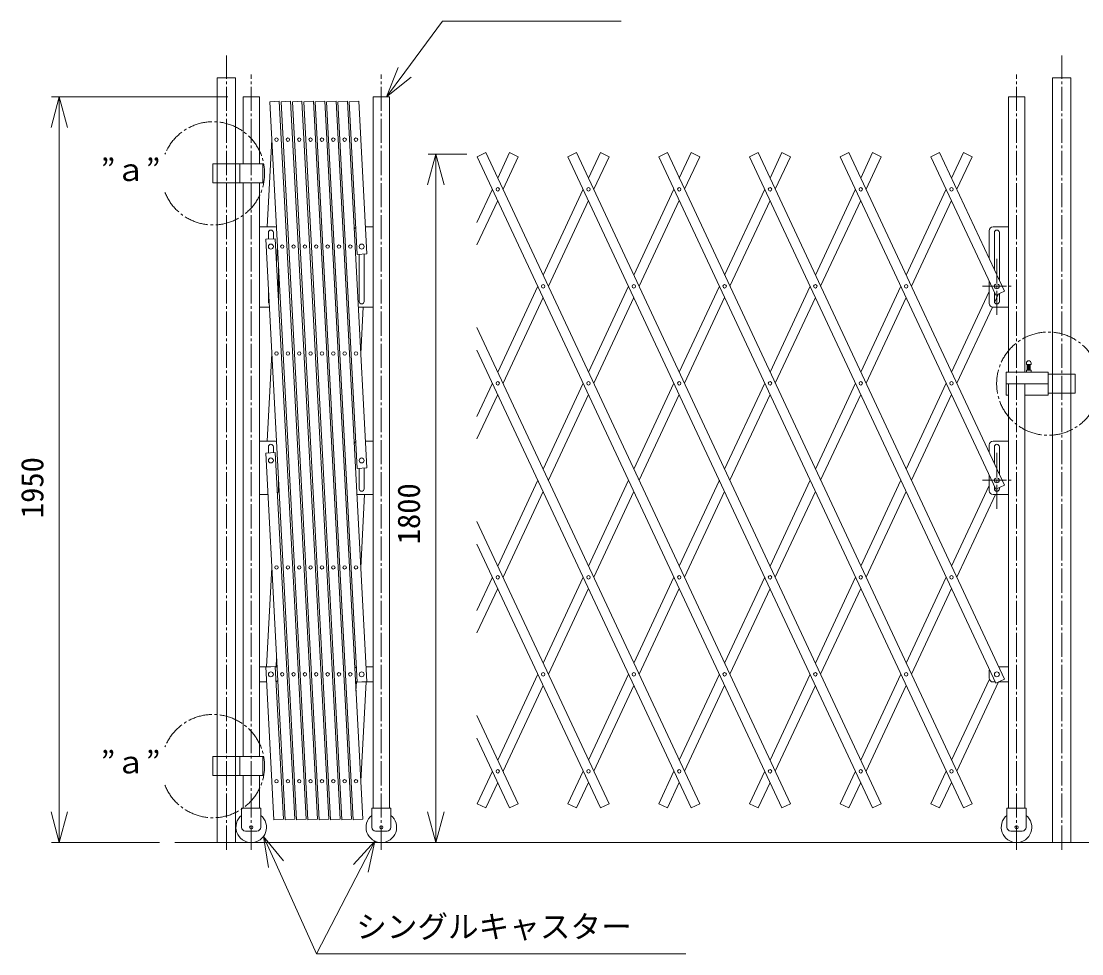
# Model space of a CAD drawing. Units: millimetres, scale not verified. Extents: x -44101 to 2106, y -1941 to 1942.
# Drawn here: x -2101 to 671, y -1941 to 498 of the extents above; entities that cross this region are included whole.
import ezdxf
from ezdxf.enums import TextEntityAlignment as Align

# ---------------------------------------------------------------- set-up
doc = ezdxf.new("R2010")
doc.units = ezdxf.units.MM
doc.header["$LTSCALE"] = 7
doc.linetypes.add('CHAIN2', pattern=[12, 9, -1, 1, -1])
for name, color, linetype, lineweight in [('0-2_01 細線', 7, 'Continuous', 18), ('0-3_05 寸法', 7, 'Continuous', 18), ('0-5_02 一点鎖線', 7, 'CHAIN2', 18)]:
    doc.layers.add(name, color=color, linetype=linetype, lineweight=lineweight)
doc.styles.add('ＭＳ ゴシック', font='')
doc.styles.get('ＭＳ ゴシック').set_extended_font_data('MS Gothic')

msp = doc.modelspace()

# ---------------------------------------------------------------- linework, layer by layer
at = {"layer": '0-2_01 細線'}
for p, q in [((-1458.179, -39.811), (-1446.083, 188.223)), ((-1521.097, -1424.811), (-1521.097, 75.189)), ((-1478.397, 75.189), (-1478.397, -1424.811)), ((-909.747, -28.1), (-869.289, 58.44)), ((-736.909, -165.694), (-632.126, 58.44)), ((-499.747, -165.694), (-394.964, 58.44)), ((-262.584, -165.694), (-157.801, 58.44)), ((-25.422, -165.694), (79.361, 58.44)), ((211.741, -165.694), (316.524, 58.44)), ((-855.49, 28.925), (-909.747, -87.132)), ((-618.328, 28.925), (-723.11, -195.21)), ((-381.165, 28.925), (-485.948, -195.21)), ((-144.003, 28.925), (-248.785, -195.21)), ((93.16, 28.925), (-11.623, -195.21)), ((330.322, 28.925), (225.54, -195.21)), ((-1454.897, -71.7), (-1454.897, -54.811)), ((-1441.897, -54.811), (-1441.897, -71.011)), ((428.903, -49.811), (428.903, -122.913)), ((442.403, -54.811), (442.403, -151.79)), ((455.403, -179.598), (455.403, -54.811)), ((-1433.565, -135.002), (-1431.252, -91.383)), ((-1217.597, -111.756), (-1217.597, -234.811)), ((-1204.597, -234.811), (-1204.597, -111.067)), ((-1428.397, -145.209), (-1428.397, -232.446)), ((428.903, -181.945), (428.903, -239.811)), ((453.353, -175.212), (455.403, -176.171)), ((-1454.897, -234.811), (-1454.897, -204.83)), ((-855.49, -419.345), (-750.708, -195.21)), ((-618.328, -419.345), (-513.545, -195.21)), ((-381.165, -419.345), (-276.383, -195.21)), ((-144.003, -419.345), (-39.22, -195.21)), ((93.16, -419.345), (197.942, -195.21)), ((330.322, -419.345), (428.903, -208.475)), ((442.403, -210.822), (442.403, -234.811)), ((453.353, -215.207), (442.959, -237.441)), ((455.403, -234.811), (455.403, -214.249)), ((-736.909, -224.725), (-841.692, -448.86)), ((-499.747, -224.725), (-604.529, -448.86)), ((-262.584, -224.725), (-367.367, -448.86)), ((-25.422, -224.725), (-130.204, -448.86)), ((211.741, -224.725), (106.958, -448.86)), ((-1206.982, -249.811), (-1213.41, -370.99)), ((437.241, -249.672), (344.121, -448.86)), ((-1458.22, -599.811), (-1446.083, -370.99)), ((526.253, -395.811), (526.253, -399.811)), ((528.253, -399.811), (528.253, -414.811)), ((528.253, -401.311), (536.253, -401.311)), ((528.253, -402.811), (536.253, -402.811)), ((528.253, -404.311), (536.253, -404.311)), ((528.253, -405.811), (536.253, -405.811)), ((528.253, -407.311), (536.253, -407.311)), ((528.253, -408.811), (536.253, -408.811)), ((528.253, -410.311), (536.253, -410.311)), ((528.253, -411.811), (536.253, -411.811)), ((528.253, -413.311), (536.253, -413.311)), ((536.253, -399.811), (536.253, -414.811)), ((-909.747, -535.401), (-869.289, -448.86)), ((-736.909, -672.995), (-632.126, -448.86)), ((-499.747, -672.995), (-394.964, -448.86)), ((-262.584, -672.995), (-157.801, -448.86)), ((-25.422, -672.995), (79.361, -448.86)), ((211.741, -672.995), (316.524, -448.86)), ((473.253, -449.811), (583.253, -449.811)), ((-855.49, -478.376), (-909.747, -594.432)), ((-618.328, -478.376), (-723.11, -702.511)), ((-381.165, -478.376), (-485.948, -702.511)), ((-144.003, -478.376), (-248.785, -702.511)), ((93.16, -478.376), (-11.623, -702.511)), ((330.322, -478.376), (225.54, -702.511)), ((-1454.897, -630.914), (-1454.897, -614.811)), ((-1441.897, -614.811), (-1441.897, -630.224)), ((428.903, -609.811), (428.903, -630.214)), ((442.403, -614.811), (442.403, -659.091)), ((455.403, -686.899), (455.403, -614.811)), ((-1217.597, -670.97), (-1217.597, -724.811)), ((-1204.597, -724.811), (-1204.597, -670.281)), ((428.903, -689.245), (428.903, -729.811)), ((453.353, -682.513), (455.403, -683.472)), ((-1428.397, -704.423), (-1428.397, -729.811)), ((-855.49, -926.645), (-750.708, -702.511)), ((-618.328, -926.645), (-513.545, -702.511)), ((-381.165, -926.645), (-276.383, -702.511)), ((-144.003, -926.645), (-39.22, -702.511)), ((93.16, -926.645), (197.942, -702.511)), ((330.322, -926.645), (428.903, -715.776)), ((442.403, -718.122), (442.403, -724.811)), ((-1203.311, -739.811), (-1213.41, -930.204)), ((-736.909, -732.026), (-841.692, -956.161)), ((-499.747, -732.026), (-604.529, -956.161)), ((-262.584, -732.026), (-367.367, -956.161)), ((-25.422, -732.026), (-130.204, -956.161)), ((211.741, -732.026), (106.958, -956.161)), ((445.264, -739.811), (344.121, -956.161)), ((455.403, -724.811), (455.403, -721.549)), ((-1459.853, -1189.811), (-1446.083, -930.204)), ((-909.747, -1042.702), (-869.289, -956.161)), ((-736.909, -1180.296), (-632.126, -956.161)), ((-499.747, -1180.296), (-394.964, -956.161)), ((-262.584, -1180.296), (-157.801, -956.161)), ((-25.422, -1180.296), (79.361, -956.161)), ((211.741, -1180.296), (316.524, -956.161)), ((-855.49, -985.676), (-909.747, -1101.733)), ((-618.328, -985.676), (-723.11, -1209.811)), ((-381.165, -985.676), (-485.948, -1209.811)), ((-144.003, -985.676), (-248.785, -1209.811)), ((93.16, -985.676), (-11.623, -1209.811)), ((330.322, -985.676), (225.54, -1209.811)), ((-1433.565, -1166.192), (-1434.852, -1190.46)), ((-855.49, -1433.946), (-750.708, -1209.811)), ((-618.328, -1433.946), (-513.545, -1209.811)), ((-381.165, -1433.946), (-276.383, -1209.811)), ((-144.003, -1433.946), (-39.22, -1209.811)), ((93.16, -1433.946), (197.942, -1209.811)), ((428.903, -1199.811), (428.903, -1219.811)), ((-1225.928, -1253.43), (-1224.641, -1229.162)), ((-1199.64, -1229.811), (-1213.41, -1489.418)), ((-736.909, -1239.327), (-841.692, -1463.461)), ((-499.747, -1239.327), (-604.529, -1463.461)), ((-262.584, -1239.327), (-367.367, -1463.461)), ((-25.422, -1239.327), (-130.204, -1463.461)), ((211.741, -1239.327), (106.958, -1463.461)), ((330.322, -1433.946), (429.235, -1222.366)), ((453.353, -1229.809), (344.121, -1463.461)), ((438.903, -1229.811), (444.455, -1229.811)), ((-1524.747, -1609.811), (-1524.747, -1559.811)), ((-1134.747, -1609.811), (-1134.747, -1559.811)), ((525.253, -1609.811), (525.253, -1559.811)), ((-1484.747, -1619.811), (-1514.747, -1619.811)), ((-1174.747, -1619.811), (-1144.747, -1619.811)), ((485.253, -1619.811), (515.253, -1619.811)), ((-1699.747, -1649.811), (698.253, -1649.811))]:
    msp.add_line(p, q, dxfattribs=at)
for points in [[(-1540.447, -1649.811), (-1540.447, 350.189), (-1589.047, 350.189), (-1589.047, -1649.811)], [(642.553, -1649.811), (642.553, 350.189), (593.953, 350.189), (593.953, -1649.811)], [(-1521.097, 125.189), (-1521.097, 300.189), (-1478.397, 300.189), (-1478.397, 125.189)], [(521.603, -419.811), (521.603, 300.189), (478.903, 300.189), (478.903, -419.811)], [(-855.49, 87.956), (-824.463, 154.324), (-801.816, 143.736), (-841.692, 58.44)], [(-618.328, 87.956), (-587.301, 154.324), (-564.654, 143.736), (-604.529, 58.44)], [(-381.165, 87.956), (-350.138, 154.324), (-327.491, 143.736), (-367.367, 58.44)], [(-144.003, 87.956), (-112.976, 154.324), (-90.329, 143.736), (-130.204, 58.44)], [(93.16, 87.956), (124.187, 154.324), (146.834, 143.736), (106.958, 58.44)], [(330.322, 87.956), (361.349, 154.324), (383.996, 143.736), (344.121, 58.44)], [(-1452.511, -249.811), (-1478.397, -249.811), (-1478.397, -39.811), (-1438.397, -39.811)], [(-1219.838, -249.811), (-1181.097, -249.811), (-1181.097, -39.811), (-1201.314, -39.811)], [(438.903, -249.811), (478.903, -249.811), (478.903, -39.811), (438.903, -39.811)], [(-909.747, -362.319), (-350.138, -1559.345), (-327.491, -1548.757), (-909.747, -303.288)], [(526.253, -399.811), (538.253, -399.811), (538.253, -395.811)], [(478.903, -479.811), (473.253, -479.811), (473.253, -419.811), (583.253, -419.811), (583.253, -479.811), (521.603, -479.811)], [(478.903, -449.811), (478.903, -1559.811), (521.603, -1559.811), (521.603, -449.811)], [(-1456.182, -739.811), (-1478.397, -739.811), (-1478.397, -599.811), (-1438.397, -599.811)], [(-1221.097, -739.811), (-1181.097, -739.811), (-1181.097, -599.811), (-1201.273, -599.811)], [(438.903, -739.811), (478.903, -739.811), (478.903, -599.811), (438.903, -599.811)], [(-909.747, -869.62), (-587.301, -1559.345), (-564.654, -1548.757), (-909.747, -810.589)], [(-1459.853, -1229.811), (-1478.397, -1229.811), (-1478.397, -1189.811), (-1448.927, -1189.811)], [(-1210.566, -1229.811), (-1181.097, -1229.811), (-1181.097, -1189.811), (-1199.64, -1189.811)], [(453.348, -1229.811), (478.903, -1229.811), (478.903, -1189.811), (453.352, -1189.811)], [(-909.747, -1376.921), (-824.463, -1559.345), (-801.816, -1548.757), (-909.747, -1317.889)], [(-855.49, -1492.977), (-886.517, -1559.345), (-909.164, -1548.757), (-869.289, -1463.461)], [(-618.328, -1492.977), (-649.355, -1559.345), (-672.002, -1548.757), (-632.126, -1463.461)], [(-381.165, -1492.977), (-412.192, -1559.345), (-434.839, -1548.757), (-394.964, -1463.461)], [(-144.003, -1492.977), (-175.03, -1559.345), (-197.677, -1548.757), (-157.801, -1463.461)], [(93.16, -1492.977), (62.133, -1559.345), (39.486, -1548.757), (79.361, -1463.461)], [(330.322, -1492.977), (299.295, -1559.345), (276.648, -1548.757), (316.524, -1463.461)], [(-1478.397, -1474.811), (-1478.397, -1559.811), (-1521.097, -1559.811), (-1521.097, -1474.811)], [(-1524.747, -1559.811), (-1474.747, -1559.811), (-1474.747, -1609.811)], [(-1134.747, -1559.811), (-1184.747, -1559.811), (-1184.747, -1609.811)], [(525.253, -1559.811), (475.253, -1559.811), (475.253, -1609.811)]]:
    msp.add_lwpolyline(points, dxfattribs=at)
for points in [[(-1351.763, -1589.94), (-1326.798, -1588.616), (-1426.38, 288.745), (-1451.345, 287.421)], [(-1322.101, -1589.94), (-1297.136, -1588.616), (-1396.717, 288.745), (-1421.682, 287.421)], [(-1292.438, -1589.94), (-1267.473, -1588.616), (-1367.055, 288.745), (-1392.02, 287.421)], [(-1262.776, -1589.94), (-1237.811, -1588.616), (-1337.392, 288.745), (-1362.357, 287.421)], [(-1233.113, -1589.94), (-1208.148, -1588.616), (-1307.73, 288.745), (-1332.695, 287.421)], [(-1278.067, 288.745), (-1303.032, 287.421), (-1222.52, -1230.445), (-1197.555, -1229.121)], [(-1248.405, 288.745), (-1273.37, 287.421), (-1222.52, -671.231), (-1197.555, -669.907)], [(-1218.742, 288.745), (-1243.707, 287.421), (-1222.52, -112.017), (-1197.555, -110.693)], [(-1138.397, 300.189), (-1181.097, 300.189), (-1181.097, -1559.811), (-1138.397, -1559.811)], [(-112.976, -1559.345), (-90.329, -1548.757), (-886.517, 154.324), (-909.164, 143.736)], [(124.187, -1559.345), (146.834, -1548.757), (-649.355, 154.324), (-672.002, 143.736)], [(361.349, -1559.345), (383.996, -1548.757), (-412.192, 154.324), (-434.839, 143.736)], [(-175.03, 154.324), (-197.677, 143.736), (446.05, -1233.223), (468.697, -1222.635)], [(62.133, 154.324), (39.486, 143.736), (446.05, -725.922), (468.697, -715.335)], [(299.295, 154.324), (276.648, 143.736), (446.05, -218.622), (468.697, -208.034)], [(-1599.747, 75.189), (-1529.747, 75.189), (-1529.747, 125.189), (-1599.747, 125.189)], [(-1529.747, 75.189), (-1469.747, 75.189), (-1469.747, 125.189), (-1529.747, 125.189)], [(-1381.426, -1589.94), (-1356.461, -1588.616), (-1436.973, -70.749), (-1461.938, -72.074)], [(526.253, -419.811), (538.253, -419.811), (538.253, -414.811), (526.253, -414.811)], [(583.253, -424.811), (583.253, -474.811), (653.253, -474.811), (653.253, -424.811)], [(-1411.088, -1589.94), (-1386.123, -1588.616), (-1436.973, -629.963), (-1461.938, -631.287)], [(-1440.751, -1589.94), (-1415.786, -1588.616), (-1436.973, -1189.177), (-1461.938, -1190.501)], [(-1599.747, -1474.811), (-1529.747, -1474.811), (-1529.747, -1424.811), (-1599.747, -1424.811)], [(-1529.747, -1474.811), (-1469.747, -1474.811), (-1469.747, -1424.811), (-1529.747, -1424.811)]]:
    msp.add_lwpolyline(points, close=True, dxfattribs=at)
for centre, radius in [((-1433.565, 188.223), 4.5), ((-1403.903, 188.223), 4.5), ((-1374.24, 188.223), 4.5), ((-1344.578, 188.223), 4.5), ((-1314.915, 188.223), 4.5), ((-1285.253, 188.223), 4.5), ((-1255.59, 188.223), 4.5), ((-1225.928, 188.223), 4.5), ((-855.49, 58.44), 4.5), ((-618.328, 58.44), 4.5), ((-381.165, 58.44), 4.5), ((-144.003, 58.44), 4.5), ((93.16, 58.44), 4.5), ((330.322, 58.44), 4.5), ((-1448.397, -91.383), 6.5), ((-1418.734, -91.383), 4.5), ((-1389.072, -91.383), 4.5), ((-1359.409, -91.383), 4.5), ((-1329.747, -91.383), 4.5), ((-1300.084, -91.383), 4.5), ((-1270.422, -91.383), 4.5), ((-1240.759, -91.383), 4.5), ((-1211.097, -91.383), 6.5), ((-736.909, -195.21), 4.5), ((-499.747, -195.21), 4.5), ((-262.584, -195.21), 4.5), ((-25.422, -195.21), 4.5), ((211.741, -195.21), 4.5), ((448.903, -195.21), 6.5), ((-1433.565, -370.99), 4.5), ((-1403.903, -370.99), 4.5), ((-1374.24, -370.99), 4.5), ((-1344.578, -370.99), 4.5), ((-1314.915, -370.99), 4.5), ((-1285.253, -370.99), 4.5), ((-1255.59, -370.99), 4.5), ((-1225.928, -370.99), 4.5), ((-855.49, -448.86), 4.5), ((-618.328, -448.86), 4.5), ((-381.165, -448.86), 4.5), ((-144.003, -448.86), 4.5), ((93.16, -448.86), 4.5), ((330.322, -448.86), 4.5), ((-1448.397, -650.597), 6.5), ((-1211.097, -650.597), 6.5), ((448.903, -702.511), 6.5), ((-1433.565, -930.204), 4.5), ((-1403.903, -930.204), 4.5), ((-1374.24, -930.204), 4.5), ((-1344.578, -930.204), 4.5), ((-1314.915, -930.204), 4.5), ((-1285.253, -930.204), 4.5), ((-1255.59, -930.204), 4.5), ((-1225.928, -930.204), 4.5), ((-855.49, -956.161), 4.5), ((-618.328, -956.161), 4.5), ((-381.165, -956.161), 4.5), ((-144.003, -956.161), 4.5), ((93.16, -956.161), 4.5), ((330.322, -956.161), 4.5), ((-1448.397, -1209.811), 6.5), ((-1418.734, -1209.811), 4.5), ((-1389.072, -1209.811), 4.5), ((-1359.409, -1209.811), 4.5), ((-1329.747, -1209.811), 4.5), ((-1300.084, -1209.811), 4.5), ((-1270.422, -1209.811), 4.5), ((-1240.759, -1209.811), 4.5), ((-1211.097, -1209.811), 6.5), ((-736.909, -1209.811), 4.5), ((-499.747, -1209.811), 4.5), ((-262.584, -1209.811), 4.5), ((-25.422, -1209.811), 4.5), ((211.741, -1209.811), 4.5), ((448.903, -1209.811), 6.5), ((-855.49, -1463.461), 4.5), ((-618.328, -1463.461), 4.5), ((-381.165, -1463.461), 4.5), ((-144.003, -1463.461), 4.5), ((93.16, -1463.461), 4.5), ((330.322, -1463.461), 4.5), ((-1433.565, -1489.418), 4.5), ((-1403.903, -1489.418), 4.5), ((-1374.24, -1489.418), 4.5), ((-1344.578, -1489.418), 4.5), ((-1314.915, -1489.418), 4.5), ((-1285.253, -1489.418), 4.5), ((-1255.59, -1489.418), 4.5), ((-1225.928, -1489.418), 4.5), ((-1499.747, -1609.811), 4.25), ((-1159.747, -1609.811), 4.25), ((500.253, -1609.811), 4.25)]:
    msp.add_circle(centre, radius, dxfattribs=at)
for centre, radius, start, end in [((-1448.397, -54.811), 6.5, 90, 180), ((-1448.397, -54.811), 6.5, 0, 90), ((-1438.397, -49.811), 10, 63.47948, 90), ((-1221.097, -49.811), 10, 121.17497, 162.0543), ((438.903, -49.811), 10, 90, 180), ((448.903, -54.811), 6.5, 90, 180), ((448.903, -54.811), 6.5, 0, 90), ((-1448.397, -234.811), 6.5, 180, 224.0739), ((-1211.097, -234.811), 6.5, 180, 270), ((-1211.097, -234.811), 6.5, 270, 0), ((438.903, -239.811), 10, 180, 270), ((448.903, -234.811), 6.5, 180, 270), ((448.903, -234.811), 6.5, 270, 0), ((532.253, -395.811), 6, 90, 180), ((532.253, -395.811), 6, 0, 90), ((-1448.397, -614.811), 6.5, 90, 180), ((-1448.397, -614.811), 6.5, 0, 90), ((-1438.397, -609.811), 10, 63.20483, 90), ((-1221.097, -609.811), 10, 120.90475, 161.39779), ((438.903, -609.811), 10, 90, 180), ((448.903, -614.811), 6.5, 90, 180), ((448.903, -614.811), 6.5, 0, 90), ((-1438.397, -729.811), 10, 315.1798, 360), ((-1221.097, -729.811), 10, 255.94449, 270), ((-1211.097, -724.811), 6.5, 180, 270), ((-1211.097, -724.811), 6.5, 270, 0), ((438.903, -729.811), 10, 180, 270), ((448.903, -724.811), 6.5, 180, 270), ((448.903, -724.811), 6.5, 270, 0), ((-1438.397, -1199.811), 10, 51.69669, 81.59085), ((-1221.097, -1199.811), 10, 110.75673, 143.07323), ((438.903, -1199.811), 10, 165.19583, 180), ((-1438.397, -1219.811), 10, 290.75673, 323.07323), ((-1221.097, -1219.811), 10, 231.69669, 261.59085), ((438.903, -1219.811), 10, 180, 270), ((-1499.747, -1609.811), 40, 128.68219, 51.31781), ((-1159.747, -1609.811), 40, 128.68219, 51.31781), ((500.253, -1609.811), 40, 128.68219, 51.31781), ((-1514.747, -1609.811), 10, 180, 270), ((-1484.747, -1609.811), 10, 270, 0), ((-1174.747, -1609.811), 10, 180, 270), ((-1144.747, -1609.811), 10, 270, 0), ((485.253, -1609.811), 10, 180, 270), ((515.253, -1609.811), 10, 270, 0)]:
    msp.add_arc(centre, radius, start, end, dxfattribs=at)
at = {"layer": '0-3_05 寸法'}
for p, q in [((-1146.193, 300.189), (-1098.652, 364.531)), ((-1561.097, 300.189), (-2021.31, 300.189)), ((-2001.31, 300.189), (-2001.31, 220.189)), ((-2001.31, 220.189), (-2001.31, -1569.811)), ((-936.362, 150.189), (-1037.211, 150.189)), ((-1017.211, 150.189), (-1017.211, 70.189)), ((-1017.211, 70.189), (-1017.211, -1569.811)), ((-2001.31, -1649.811), (-2001.31, -1569.811)), ((-1017.211, -1649.811), (-1017.211, -1569.811)), ((-1467.551, -1633.549), (-1434.736, -1706.508)), ((-1739.747, -1649.811), (-2021.31, -1649.811)), ((-1176.705, -1646.038), (-1213.532, -1717.058)), ((-898.4, -1649.811), (-1037.211, -1649.811)), ((-1213.532, -1717.058), (-1329.448, -1940.6))]:
    msp.add_line(p, q, dxfattribs=at)
for points in [[(-1098.652, 364.531), (-1000.055, 497.975), (-532.81, 497.975)], [(-1081.412, 351.793), (-1146.193, 300.189), (-1115.893, 377.269)], [(-2022.746, 220.189), (-2001.31, 300.189), (-1979.874, 220.189)], [(-1038.647, 70.189), (-1017.211, 150.189), (-995.775, 70.189)], [(-1979.874, -1569.811), (-2001.31, -1649.811), (-2022.746, -1569.811)], [(-995.775, -1569.811), (-1017.211, -1649.811), (-1038.647, -1569.811)], [(-1454.285, -1715.301), (-1467.551, -1633.549), (-1415.186, -1697.716)], [(-1232.561, -1707.19), (-1176.705, -1646.038), (-1194.502, -1726.926)], [(-1434.736, -1706.508), (-1329.448, -1940.6), (-364.275, -1940.6)]]:
    msp.add_lwpolyline(points, dxfattribs=at)
at = {"layer": '0-5_02 一点鎖線'}
for p, q in [((-1564.747, -1668.311), (-1564.747, 408.689)), ((618.253, -1668.311), (618.253, 408.689)), ((-1499.747, -1668.311), (-1499.747, 358.689)), ((-1159.747, -1668.311), (-1159.747, 358.689)), ((500.253, -1668.311), (500.253, 358.689)), ((-1540.447, 44.31), (-1540.447, 144.31)), ((448.903, -270.21), (448.903, -120.21)), ((411.199, -195.21), (486.608, -195.21)), ((448.903, -777.511), (448.903, -627.511)), ((411.199, -702.511), (486.608, -702.511))]:
    msp.add_line(p, q, dxfattribs=at)
for centre, start, end in [((-1599.747, 100.189), 201.73846, 158.26154), ((583.253, -449.811), 21.73846, 338.26154), ((-1599.747, -1449.811), 201.73846, 158.26154)]:
    msp.add_arc(centre, 135, start, end, dxfattribs=at)

# ---------------------------------------------------------------- texts
at = {"layer": '0-3_05 寸法', "style": 'ＭＳ ゴシック'}
for s, p in [('”ａ”', (-1892.995, 62.424)), ('”ａ”', (-1892.995, -1486.527)), ('シングルキャスター', (-1225.448, -1916.6))]:
    msp.add_text(s, height=58.65, dxfattribs=at).set_placement(p, align=Align.BOTTOM_LEFT)
for s, p in [('1950', (-2025.31, -801.478)), ('1800', (-1041.211, -869.811))]:
    msp.add_text(s, height=58.65, rotation=90, dxfattribs=at).set_placement(p, align=Align.BOTTOM_LEFT)

doc.saveas('drawing.dxf')
